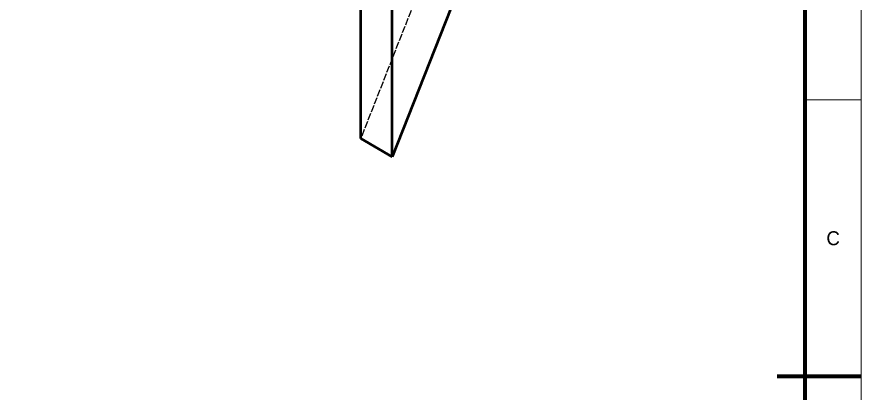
# Model space of a CAD drawing. Header units: millimetres. Extents: x 0 to 420, y 0 to 297.
# Drawn here: x 269 to 420, y 145.5 to 212.9 of the extents above; entities that cross this region are included whole.
import ezdxf
from ezdxf.enums import TextEntityAlignment as Align

# ---------------------------------------------------------------- set-up
doc = ezdxf.new("R2010")
doc.units = ezdxf.units.MM
doc.linetypes.add('DASHED', pattern=[1.524, 1.27, -0.254])
for name, color, linetype, lineweight in [('FINA', 7, 'CONTINUOUS', 18), ('NORMA', 7, 'CONTINUOUS', 70), ('OCULTA', 8, 'DASHED', 25), ('TEXTO', 7, 'CONTINUOUS', 25), ('VISIBLE', 7, 'CONTINUOUS', 50)]:
    doc.layers.add(name, color=color, linetype=linetype, lineweight=lineweight)

msp = doc.modelspace()

# ---------------------------------------------------------------- linework, layer by layer
at = {"layer": 'FINA'}
for p, q in [((410, 198), (420, 198)), ((410, 148.5), (420, 148.5))]:
    msp.add_line(p, q, dxfattribs=at)
msp.add_lwpolyline([(0, 0), (420, 0), (420, 297), (0, 297)], close=True, dxfattribs=at)
at = {"layer": 'NORMA'}
msp.add_line((420, 148.5), (405, 148.5), dxfattribs=at)
msp.add_lwpolyline([(20, 10), (410, 10), (410, 287), (20, 287)], close=True, dxfattribs=at)
at = {"layer": 'OCULTA'}
msp.add_line((354.55, 252.3), (330.51, 191.07), dxfattribs=at)
at = {"layer": 'VISIBLE'}
for p, q in [((360.2, 249.04), (336.16, 187.8)), ((336.16, 187.8), (336.16, 231.07)), ((330.51, 191.07), (330.51, 230.26)), ((330.51, 191.07), (330.51, 221.03)), ((347.94, 217.79), (336.16, 187.8)), ((330.51, 191.07), (336.16, 187.8)), ((336.16, 187.8), (330.51, 191.07)), ((330.51, 191.07), (330.51, 191.07)), ((330.51, 191.07), (330.51, 191.07)), ((336.16, 187.8), (336.16, 187.8)), ((336.16, 187.8), (336.16, 187.8))]:
    msp.add_line(p, q, dxfattribs=at)

# ---------------------------------------------------------------- texts
at = {"layer": 'TEXTO'}
msp.add_text('C', height=2.5, dxfattribs=at).set_placement((415, 173.25), align=Align.MIDDLE_CENTER)

doc.saveas('drawing.dxf')
